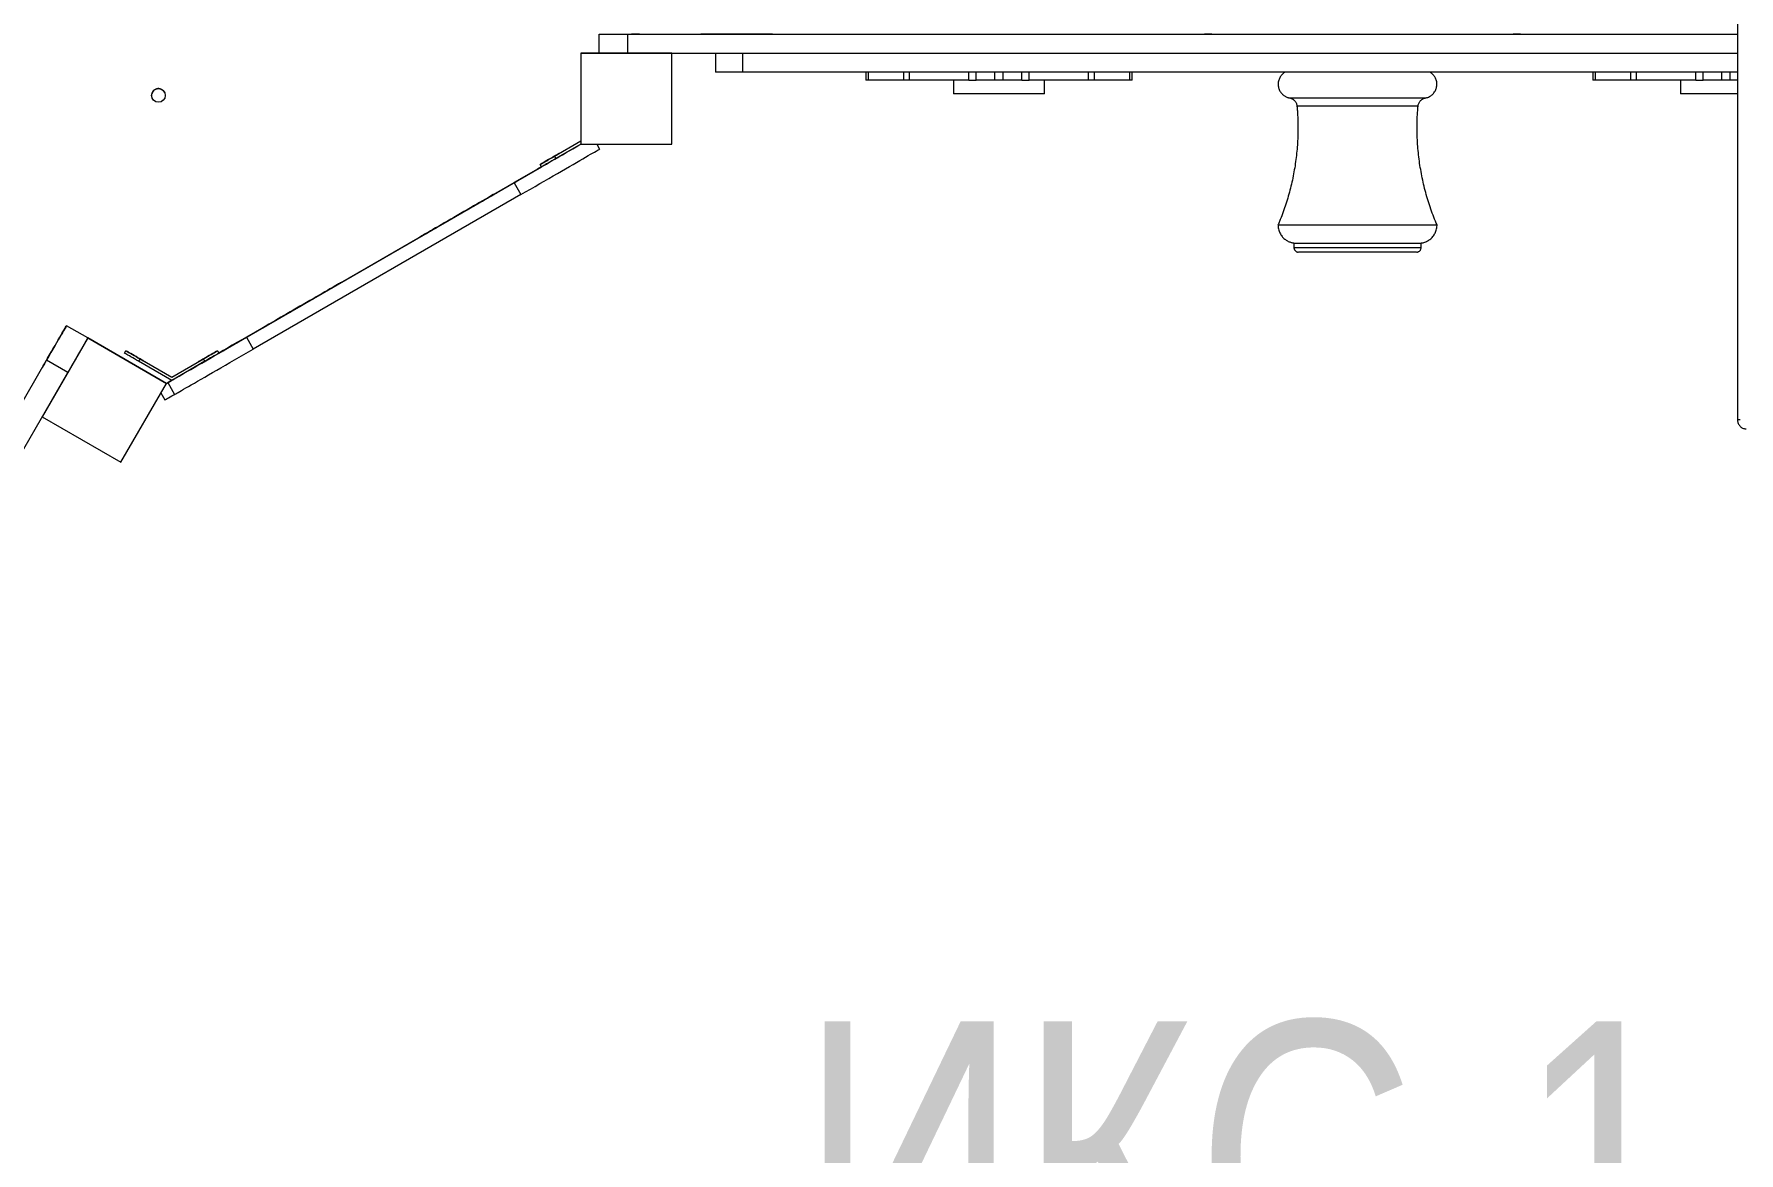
# Model space of a CAD drawing. Header units: millimetres. Extents: x 10684 to 26054, y -4768 to 6894.
# Drawn here: x 17536 to 19412, y -840 to 391 of the extents above; entities that cross this region are included whole.
import ezdxf

# ---------------------------------------------------------------- set-up
doc = ezdxf.new("R2010")
doc.units = ezdxf.units.MM
for name, color, linetype in [('DIKOM_АРТИКУЛ', 7, 'Continuous'), ('DIKOM_ОБЪЕКТ', 7, 'Continuous'), ('DIKOM_РАЗМЕР_ЗОНА', 7, 'Continuous'), ('DIKOM_РАЗМЕР_ОБЪЕКТА', 7, 'Continuous')]:
    doc.layers.add(name, color=color, linetype=linetype)
doc.styles.add('style1', font='arial.ttf', dxfattribs={"width": 0.8})
doc.dimstyles.new('1-50', dxfattribs={"dimtxt": 300, "dimasz": 200, "dimexe": 100, "dimexo": 0, "dimgap": 100, "dimtad": 1, "dimtxsty": 'style1', "dimcen": 200, "dimclrd": 7, "dimclre": 7, "dimclrt": 7, "dimadec": 1, "dimazin": 2, "dimtfac": 1, "dimtmove": 0, "dimatfit": 2, "dimfxl": 0, "dimlwd": 25, "dimlwe": 18, "dimarcsym": 0})

# ---------------------------------------------------------------- blocks, each defined once
blk = doc.blocks.new('*D10')
at = {"layer": 'Defpoints', "color": 0, "transparency": 16777216}
for p in [(23703.9, 6443.4), (23703.9, 1519.9), (10683.6, -343.4)]:
    blk.add_point(p, dxfattribs=at)
at = {"layer": 'DIKOM_РАЗМЕР_ЗОНА', "color": 7, "lineweight": 18, "transparency": 16777216}
for p, q in [((10683.6, -343.4), (10683.6, 6543.4)), ((23703.9, 1519.9), (23703.9, 6543.4))]:
    blk.add_line(p, q, dxfattribs=at)
at = {"layer": 'DIKOM_РАЗМЕР_ЗОНА', "color": 7, "lineweight": 25, "transparency": 16777216}
blk.add_line((10883.6, 6443.4), (23503.9, 6443.4), dxfattribs=at)
at = {"layer": 'DIKOM_РАЗМЕР_ЗОНА', "color": 7, "transparency": 16777216}
for points in [[(10883.6, 6476.7), (10883.6, 6410.1), (10683.6, 6443.4)], [(23503.9, 6476.7), (23503.9, 6410.1), (23703.9, 6443.4)]]:
    blk.add_solid(points, dxfattribs=at)
at = {"layer": 'DIKOM_РАЗМЕР_ЗОНА', "color": 7, "transparency": 16777216, "insert": (17260.4, 6696.7), "char_height": 300, "attachment_point": 5, "style": 'style1'}
blk.add_mtext('13000', dxfattribs=at)
blk = doc.blocks.new('*D11')
at = {"layer": 'Defpoints', "color": 0, "transparency": 16777216}
for p in [(22204.3, 5604.8), (22204.3, 1517.6), (12683.6, -576.7)]:
    blk.add_point(p, dxfattribs=at)
at = {"layer": 'DIKOM_РАЗМЕР_ОБЪЕКТА', "color": 7, "lineweight": 18, "transparency": 16777216}
for p, q in [((12683.6, -576.7), (12683.6, 5704.8)), ((22204.3, 1517.6), (22204.3, 5704.8))]:
    blk.add_line(p, q, dxfattribs=at)
at = {"layer": 'DIKOM_РАЗМЕР_ОБЪЕКТА', "color": 7, "lineweight": 25, "transparency": 16777216}
blk.add_line((12883.6, 5604.8), (22004.3, 5604.8), dxfattribs=at)
at = {"layer": 'DIKOM_РАЗМЕР_ОБЪЕКТА', "color": 7, "transparency": 16777216}
for points in [[(12883.6, 5638.1), (12883.6, 5571.5), (12683.6, 5604.8)], [(22004.3, 5638.1), (22004.3, 5571.5), (22204.3, 5604.8)]]:
    blk.add_solid(points, dxfattribs=at)
at = {"layer": 'DIKOM_РАЗМЕР_ОБЪЕКТА', "color": 7, "transparency": 16777216, "insert": (17246, 5858), "char_height": 300, "attachment_point": 5, "style": 'style1'}
blk.add_mtext('9500', dxfattribs=at)
blk = doc.blocks.new('*D12')
at = {"layer": 'Defpoints', "color": 0, "transparency": 16777216}
for p in [(20201, 3555.9), (18130.6, -3300.3), (24750.1, -3300.3)]:
    blk.add_point(p, dxfattribs=at)
at = {"layer": 'DIKOM_РАЗМЕР_ОБЪЕКТА', "color": 7, "lineweight": 18, "transparency": 16777216}
for p, q in [((20201, 3555.9), (24850.1, 3555.9)), ((18130.6, -3300.3), (24850.1, -3300.3))]:
    blk.add_line(p, q, dxfattribs=at)
at = {"layer": 'DIKOM_РАЗМЕР_ОБЪЕКТА', "color": 7, "lineweight": 25, "transparency": 16777216}
blk.add_line((24750.1, 3355.9), (24750.1, -3100.3), dxfattribs=at)
at = {"layer": 'DIKOM_РАЗМЕР_ОБЪЕКТА', "color": 7, "transparency": 16777216}
for points in [[(24716.8, 3355.9), (24783.5, 3355.9), (24750.1, 3555.9)], [(24716.8, -3100.3), (24783.5, -3100.3), (24750.1, -3300.3)]]:
    blk.add_solid(points, dxfattribs=at)
at = {"layer": 'DIKOM_РАЗМЕР_ОБЪЕКТА', "color": 7, "transparency": 16777216, "insert": (24496.9, 958.9), "char_height": 300, "attachment_point": 5, "rotation": 90, "style": 'style1'}
blk.add_mtext('6850', dxfattribs=at)

msp = doc.modelspace()

# ---------------------------------------------------------------- linework, layer by layer
at = {"layer": 'DIKOM_ОБЪЕКТ', "color": 7, "linetype": 'Continuous', "lineweight": 15}
for p, q in [((19410.192, 2273.198), (19410.192, -33.118)), ((18157.548, 391.285), (18157.55, 391.369)), ((18157.548, 370.285), (18157.548, 391.285)), ((18189, 370.279), (18189, 391.279)), ((18348.255, 391.286), (18348.255, 391.305)), ((18137.548, 370.27), (18137.55, 370.386)), ((18237.548, 370.27), (18137.548, 370.27)), ((18137.548, 370.27), (18137.548, 270.27)), ((18137.556, 370.389), (18157.548, 370.389)), ((18137.556, 370.386), (18137.556, 370.389)), ((18237.548, 370.27), (18237.548, 370.276)), ((18237.548, 270.27), (18237.548, 370.27)), ((18237.555, 270.601), (18237.555, 370.276)), ((18285.393, 370.273), (18285.393, 349.279)), ((18315.562, 349.273), (18315.562, 370.272)), ((18450.923, 349.268), (18450.923, 340.54)), ((18453.769, 340.539), (18453.769, 349.268)), ((18492.405, 349.266), (18492.405, 340.525)), ((18499.073, 340.525), (18499.073, 349.266)), ((18547.553, 340.528), (18547.553, 325.54)), ((18564.339, 340.53), (18564.339, 349.264)), ((18572.412, 340.529), (18572.412, 349.264)), ((18593.041, 340.519), (18593.041, 349.263)), ((18602.066, 340.519), (18602.066, 349.263)), ((18622.695, 340.529), (18622.695, 349.262)), ((18630.767, 340.53), (18630.767, 349.262)), ((18647.554, 325.54), (18647.554, 340.528)), ((18696.033, 340.525), (18696.033, 349.261)), ((18702.701, 340.525), (18702.701, 349.26)), ((18741.338, 340.539), (18741.338, 349.26)), ((18744.184, 340.54), (18744.184, 349.26)), ((19250.923, 349.26), (19250.923, 340.54)), ((19253.769, 340.539), (19253.769, 349.26)), ((19292.405, 349.26), (19292.405, 340.525)), ((19299.073, 340.525), (19299.073, 349.261)), ((19347.554, 340.528), (19347.554, 325.54)), ((19364.339, 340.53), (19364.339, 349.262)), ((19372.412, 340.529), (19372.412, 349.262)), ((19393.041, 340.519), (19393.041, 349.263)), ((19402.066, 340.519), (19402.066, 349.263)), ((18108.302, 256.887), (18137.548, 273.773)), ((18108.302, 256.882), (18137.548, 273.767)), ((18108.303, 256.945), (18137.548, 273.83)), ((18108.303, 256.94), (18137.548, 273.824)), ((18137.548, 270.303), (18109.801, 254.284)), ((18137.548, 270.27), (18237.548, 270.27)), ((18154.84, 270.27), (18158.004, 264.789)), ((18154.883, 270.27), (18158.006, 264.861)), ((18158.006, 264.861), (18158.004, 264.789)), ((18237.548, 270.27), (18237.555, 270.601)), ((17739.134, 40.36), (18094.179, 245.345)), ((18094.213, 245.286), (18092.713, 247.884)), ((18108.302, 256.882), (18109.801, 254.284)), ((18108.303, 256.94), (18108.325, 256.901)), ((18063.902, 227.765), (17769.453, 57.765)), ((17769.455, 57.866), (18063.904, 227.866)), ((18063.902, 227.765), (18071.402, 214.774)), ((18071.402, 214.774), (17776.953, 44.774)), ((18046.582, 217.79), (18046.583, 217.84)), ((17959.979, 167.79), (17959.98, 167.84)), ((17959.98, 167.84), (17960.002, 167.803)), ((18922.03, 161.434), (18922.03, 156.434)), ((19062.03, 156.434), (19062.03, 161.434)), ((17873.377, 117.79), (17873.378, 117.84)), ((17594.729, 56.926), (17544.729, -29.676)), ((17571.347, 70.437), (17571.348, 70.481)), ((17594.729, 56.937), (17571.347, 70.437)), ((17594.73, 56.981), (17571.348, 70.481)), ((17594.727, 56.982), (17594.731, 56.989)), ((17594.729, 56.926), (17594.73, 56.988)), ((17594.729, 56.937), (17594.73, 56.981)), ((17681.332, 6.926), (17594.729, 56.926)), ((17594.731, 56.989), (17681.333, 6.989)), ((17769.453, 57.765), (17776.953, 44.774)), ((17786.774, 67.79), (17786.775, 67.84)), ((17786.775, 67.84), (17786.797, 67.803)), ((17635.219, 40.286), (17636.72, 42.884)), ((17635.221, 40.344), (17636.721, 42.942)), ((17635.245, 40.33), (17635.221, 40.344)), ((17737.643, 42.884), (17739.143, 40.286)), ((17737.644, 42.942), (17739.144, 40.344)), ((17739.144, 40.344), (17739.118, 40.329)), ((17758.876, 51.758), (17758.876, 51.758)), ((17343.901, -323.536), (17549.462, 32.526)), ((17366.594, -338.23), (17572.845, 19.026)), ((17572.845, 19.026), (17549.462, 32.526)), ((17652.308, 33.882), (17650.808, 31.284)), ((17687.181, 10.284), (17650.808, 31.284)), ((17652.309, 33.94), (17652.286, 33.9)), ((17652.308, 33.887), (17687.181, 13.753)), ((17652.308, 33.882), (17687.181, 13.748)), ((17652.309, 33.945), (17687.182, 13.811)), ((17652.309, 33.94), (17687.182, 13.806)), ((17687.181, 13.753), (17722.054, 33.887)), ((17687.181, 13.748), (17722.054, 33.882)), ((17723.554, 31.284), (17687.181, 10.284)), ((17687.182, 13.811), (17722.055, 33.945)), ((17687.182, 13.806), (17722.055, 33.94)), ((17723.554, 31.284), (17722.054, 33.882)), ((17722.078, 33.901), (17722.055, 33.94)), ((17631.332, -79.676), (17681.332, 6.926)), ((17681.332, 6.926), (17681.333, 6.989)), ((17681.333, 6.989), (17687.111, 10.324)), ((17682.851, 7.779), (17682.852, 7.851)), ((17682.851, 7.779), (17690.351, -5.211)), ((17687.181, 13.748), (17687.181, 13.753)), ((17687.182, 13.806), (17687.182, 13.811)), ((17675.315, -3.495), (17679.773, -11.216)), ((17544.729, -29.676), (17544.729, -29.674)), ((17544.729, -29.676), (17631.332, -79.676))]:
    msp.add_line(p, q, dxfattribs=at)
at = {"layer": 'DIKOM_ОБЪЕКТ', "color": 7, "linetype": 'Continuous', "lineweight": 15, "flags": 128}
for points in [[(18157.548, 391.285), (18157.729, 391.285), (18158.27, 391.284), (18159.167, 391.283), (18160.414, 391.283), (18162.002, 391.282), (18163.919, 391.282), (18166.151, 391.281), (18168.683, 391.281), (18171.496, 391.28), (18174.569, 391.28), (18177.881, 391.279), (18181.407, 391.279), (18185.122, 391.279), (18189, 391.279)], [(18189, 391.279), (18215.142, 391.277), (18241.414, 391.276), (18267.811, 391.274), (18294.33, 391.273), (18320.965, 391.272), (18347.713, 391.27), (18374.569, 391.269), (18401.528, 391.268), (18428.586, 391.267), (18455.738, 391.266), (18482.98, 391.265), (18510.308, 391.264), (18537.717, 391.263), (18565.202, 391.262), (18592.758, 391.262), (18620.382, 391.261), (18648.069, 391.26), (18675.813, 391.26), (18703.611, 391.259), (18731.457, 391.259), (18759.348, 391.258), (18787.279, 391.258), (18815.244, 391.257), (18843.239, 391.257), (18871.261, 391.257), (18899.303, 391.256), (18927.361, 391.256), (18955.431, 391.256), (18983.508, 391.256), (19011.587, 391.256), (19039.664, 391.256), (19067.734, 391.256), (19095.793, 391.256), (19123.835, 391.257), (19151.856, 391.257), (19179.851, 391.257), (19207.817, 391.258), (19235.747, 391.258), (19263.638, 391.259), (19291.485, 391.259), (19319.282, 391.26), (19347.027, 391.26), (19374.713, 391.261), (19402.337, 391.262), (19410.192, 391.262)], [(18193.148, 391.287), (18193.327, 391.286), (18193.847, 391.286), (18194.667, 391.286), (18195.721, 391.286), (18196.922, 391.286), (18198.174, 391.286), (18199.376, 391.286), (18200.43, 391.286), (18201.25, 391.286), (18201.77, 391.286), (18201.948, 391.287), (18201.77, 391.287), (18201.25, 391.287), (18200.43, 391.287), (18199.376, 391.287), (18198.175, 391.287), (18196.922, 391.287), (18195.721, 391.287), (18194.667, 391.287), (18193.847, 391.287), (18193.327, 391.287), (18193.148, 391.287)], [(18348.255, 391.305), (18343.839, 391.305), (18339.339, 391.305), (18334.78, 391.305), (18330.19, 391.305), (18325.595, 391.305), (18321.023, 391.305), (18316.499, 391.305), (18312.051, 391.305), (18307.705, 391.304), (18303.487, 391.304), (18299.42, 391.304), (18295.529, 391.303), (18291.837, 391.303), (18288.365, 391.303), (18285.134, 391.302), (18282.163, 391.302), (18279.469, 391.301), (18277.068, 391.3), (18274.974, 391.3), (18273.199, 391.299), (18271.754, 391.299), (18270.648, 391.298), (18269.886, 391.297), (18269.473, 391.297), (18269.412, 391.296), (18269.703, 391.295), (18270.345, 391.295), (18271.332, 391.294), (18272.661, 391.293), (18274.322, 391.293), (18276.307, 391.292), (18278.603, 391.292), (18281.197, 391.291), (18284.074, 391.291), (18287.217, 391.29), (18290.608, 391.29), (18294.226, 391.289), (18298.051, 391.289), (18302.059, 391.289), (18306.228, 391.288), (18310.532, 391.288)], [(18310.532, 391.288), (18337.125, 391.287), (18363.827, 391.286), (18390.631, 391.285), (18417.535, 391.283), (18444.534, 391.282), (18471.624, 391.281), (18498.799, 391.28), (18526.056, 391.279), (18553.39, 391.279), (18580.797, 391.278), (18608.272, 391.277), (18635.811, 391.277), (18663.408, 391.276), (18691.061, 391.275), (18718.764, 391.275), (18746.512, 391.274), (18774.301, 391.274), (18802.127, 391.273), (18829.985, 391.273), (18857.87, 391.273), (18885.778, 391.273), (18913.705, 391.272), (18941.645, 391.272), (18969.594, 391.272), (18997.548, 391.272), (19025.502, 391.272), (19053.451, 391.272), (19081.391, 391.272), (19109.318, 391.273), (19137.226, 391.273), (19165.111, 391.273), (19192.969, 391.273), (19220.795, 391.274), (19248.584, 391.274), (19276.332, 391.275), (19304.035, 391.275), (19331.688, 391.276), (19359.286, 391.277), (19386.825, 391.277), (19410.192, 391.278)], [(18325.393, 391.279), (18325.571, 391.279), (18326.088, 391.279), (18326.899, 391.279), (18327.932, 391.279), (18329.094, 391.279), (18330.283, 391.279), (18331.393, 391.279), (18332.325, 391.279), (18332.997, 391.279), (18333.348, 391.279), (18333.349, 391.28), (18332.997, 391.28), (18332.325, 391.28), (18331.393, 391.28), (18330.283, 391.28), (18329.094, 391.28), (18327.932, 391.28), (18326.899, 391.28), (18326.088, 391.28), (18325.571, 391.28), (18325.393, 391.279)], [(18348.255, 391.305), (18373.902, 391.303), (18399.655, 391.302), (18425.509, 391.301), (18451.462, 391.3), (18477.507, 391.299), (18503.641, 391.298), (18529.859, 391.297), (18556.157, 391.296), (18582.53, 391.295), (18608.974, 391.295), (18635.484, 391.294), (18662.055, 391.293), (18688.684, 391.293), (18715.365, 391.292), (18742.095, 391.292), (18768.868, 391.291), (18795.679, 391.291), (18822.526, 391.29), (18849.402, 391.29), (18876.303, 391.29), (18903.225, 391.29), (18930.163, 391.29), (18957.113, 391.29), (18984.069, 391.289), (19011.028, 391.289), (19037.984, 391.29), (19064.934, 391.29), (19091.872, 391.29), (19118.794, 391.29), (19145.695, 391.29), (19172.571, 391.29), (19199.417, 391.291), (19226.229, 391.291), (19253.002, 391.292), (19279.732, 391.292), (19306.413, 391.293), (19333.042, 391.293), (19359.613, 391.294), (19386.123, 391.295), (19410.192, 391.295)], [(18823.646, 391.303), (18823.824, 391.303), (18824.341, 391.303), (18825.152, 391.303), (18826.184, 391.303), (18827.347, 391.303), (18828.536, 391.303), (18829.646, 391.303), (18830.578, 391.303), (18831.25, 391.303), (18831.601, 391.303), (18831.601, 391.303), (18831.25, 391.304), (18830.578, 391.304), (18829.646, 391.304), (18828.536, 391.304), (18827.347, 391.304), (18826.184, 391.304), (18825.152, 391.304), (18824.341, 391.304), (18823.824, 391.303), (18823.646, 391.303)], [(19163.452, 391.303), (19163.629, 391.303), (19164.147, 391.303), (19164.957, 391.303), (19165.99, 391.303), (19167.153, 391.303), (19168.342, 391.303), (19169.451, 391.303), (19170.384, 391.303), (19171.055, 391.303), (19171.407, 391.303), (19171.407, 391.303), (19171.055, 391.304), (19170.384, 391.304), (19169.451, 391.304), (19168.342, 391.304), (19167.153, 391.304), (19165.99, 391.304), (19164.957, 391.304), (19164.147, 391.304), (19163.629, 391.303), (19163.452, 391.303)], [(18157.548, 370.285), (18157.729, 370.285), (18158.27, 370.284), (18159.167, 370.283), (18160.414, 370.283), (18162.002, 370.282), (18163.919, 370.282), (18166.151, 370.281), (18168.683, 370.281), (18171.496, 370.28), (18174.569, 370.28), (18177.881, 370.279), (18181.407, 370.279), (18185.122, 370.279), (18189, 370.279)], [(18189, 370.279), (18215.142, 370.277), (18241.414, 370.276), (18267.811, 370.274), (18294.33, 370.273), (18320.965, 370.272), (18347.713, 370.27), (18374.569, 370.269), (18401.528, 370.268), (18428.586, 370.267), (18455.738, 370.266), (18482.98, 370.265), (18510.308, 370.264), (18537.717, 370.263), (18565.202, 370.262), (18592.758, 370.262), (18620.382, 370.261), (18648.069, 370.26), (18675.813, 370.26), (18703.611, 370.259), (18731.457, 370.258), (18759.348, 370.258), (18787.279, 370.258), (18815.244, 370.257), (18843.239, 370.257), (18871.261, 370.257), (18899.303, 370.256), (18927.361, 370.256), (18955.431, 370.256), (18983.508, 370.256), (19011.587, 370.256), (19039.664, 370.256), (19067.734, 370.256), (19095.793, 370.256), (19123.835, 370.257), (19151.856, 370.257), (19179.851, 370.257), (19207.817, 370.258), (19235.747, 370.258), (19263.638, 370.258), (19291.485, 370.259), (19319.282, 370.26), (19347.027, 370.26), (19374.713, 370.261), (19402.337, 370.262), (19410.192, 370.262)], [(18315.562, 349.273), (18311.873, 349.274), (18308.326, 349.274), (18304.948, 349.274), (18301.767, 349.275), (18298.808, 349.275), (18296.096, 349.275), (18293.652, 349.276), (18291.495, 349.276), (18289.644, 349.277), (18288.113, 349.277), (18286.914, 349.278), (18286.057, 349.278), (18285.549, 349.279), (18285.393, 349.279)], [(19410.192, 349.263), (19383.974, 349.263), (19356.637, 349.262), (19329.241, 349.261), (19301.791, 349.261), (19274.291, 349.26), (19246.746, 349.26), (19219.16, 349.259), (19191.538, 349.259), (19163.884, 349.259), (19136.203, 349.258), (19108.499, 349.258), (19080.777, 349.258), (19053.042, 349.258), (19025.297, 349.258), (18997.548, 349.258), (18969.798, 349.258), (18942.054, 349.258), (18914.318, 349.258), (18886.596, 349.258), (18858.893, 349.258), (18831.211, 349.259), (18803.558, 349.259), (18775.935, 349.259), (18748.349, 349.26), (18720.804, 349.26), (18693.304, 349.261), (18665.854, 349.261), (18638.458, 349.262), (18611.121, 349.263), (18583.848, 349.263), (18556.641, 349.264), (18529.507, 349.265), (18502.45, 349.266), (18475.474, 349.267), (18448.582, 349.268), (18421.781, 349.269), (18395.074, 349.27), (18368.466, 349.271), (18341.96, 349.272), (18315.562, 349.273)], [(18453.769, 340.539), (18452.601, 340.539), (18451.694, 340.539), (18451.119, 340.54), (18450.923, 340.54)], [(18492.405, 340.537), (18488.752, 340.537), (18479.808, 340.538), (18470.987, 340.538), (18462.302, 340.539), (18453.769, 340.539)], [(18499.073, 340.525), (18497.699, 340.525), (18496.301, 340.525), (18494.99, 340.525), (18493.869, 340.525), (18493.027, 340.525), (18492.529, 340.525), (18492.405, 340.525)], [(18564.339, 340.53), (18556.882, 340.529), (18549.197, 340.528), (18541.298, 340.528), (18533.199, 340.527), (18524.912, 340.526), (18516.452, 340.526), (18507.835, 340.525), (18499.073, 340.525)], [(18564.339, 340.53), (18565.477, 340.53), (18566.753, 340.53), (18568.078, 340.53), (18569.358, 340.53), (18570.504, 340.53), (18571.435, 340.53), (18572.086, 340.53), (18572.412, 340.529)], [(18593.041, 340.519), (18589.183, 340.52), (18585.68, 340.522), (18582.538, 340.523), (18579.763, 340.524), (18577.359, 340.525), (18575.33, 340.527), (18573.68, 340.528), (18572.412, 340.529)], [(18602.066, 340.519), (18601.29, 340.519), (18600.221, 340.519), (18598.941, 340.519), (18597.553, 340.519), (18596.165, 340.519), (18594.886, 340.519), (18593.816, 340.519), (18593.041, 340.519)], [(18622.695, 340.529), (18621.426, 340.528), (18619.776, 340.527), (18617.748, 340.525), (18615.343, 340.524), (18612.568, 340.523), (18609.426, 340.522), (18605.924, 340.52), (18602.066, 340.519)], [(18622.695, 340.529), (18623.02, 340.53), (18623.671, 340.53), (18624.602, 340.53), (18625.749, 340.53), (18627.029, 340.53), (18628.353, 340.53), (18629.629, 340.53), (18630.767, 340.53)], [(18696.033, 340.525), (18687.272, 340.525), (18678.654, 340.526), (18670.195, 340.526), (18661.908, 340.527), (18653.809, 340.528), (18645.91, 340.528), (18638.225, 340.529), (18630.767, 340.53)], [(18702.701, 340.525), (18702.578, 340.525), (18702.08, 340.525), (18701.237, 340.525), (18700.116, 340.525), (18698.805, 340.525), (18697.408, 340.525), (18696.033, 340.525)], [(18741.338, 340.539), (18732.805, 340.539), (18724.121, 340.538), (18715.299, 340.538), (18706.355, 340.537), (18702.701, 340.537)], [(18744.184, 340.54), (18744.184, 340.54), (18743.988, 340.54), (18743.413, 340.539), (18742.506, 340.539), (18741.338, 340.539)], [(19253.769, 340.539), (19252.601, 340.539), (19251.694, 340.539), (19251.12, 340.54), (19250.923, 340.54)], [(19292.405, 340.537), (19288.752, 340.537), (19279.808, 340.538), (19270.986, 340.538), (19262.302, 340.539), (19253.769, 340.539)], [(19299.073, 340.525), (19297.699, 340.525), (19296.301, 340.525), (19294.99, 340.525), (19293.869, 340.525), (19293.027, 340.525), (19292.529, 340.525), (19292.405, 340.525)], [(19364.339, 340.53), (19356.882, 340.529), (19349.197, 340.528), (19341.298, 340.528), (19333.198, 340.527), (19324.912, 340.526), (19316.452, 340.526), (19307.835, 340.525), (19299.073, 340.525)], [(19364.339, 340.53), (19365.477, 340.53), (19366.753, 340.53), (19368.078, 340.53), (19369.358, 340.53), (19370.504, 340.53), (19371.435, 340.53), (19372.086, 340.53), (19372.412, 340.529)], [(19393.041, 340.519), (19389.182, 340.52), (19385.68, 340.522), (19382.538, 340.523), (19379.763, 340.524), (19377.359, 340.525), (19375.33, 340.527), (19373.68, 340.528), (19372.412, 340.529)], [(19402.066, 340.519), (19401.29, 340.519), (19400.221, 340.519), (19398.941, 340.519), (19397.553, 340.519), (19396.165, 340.519), (19394.885, 340.519), (19393.816, 340.519), (19393.041, 340.519)], [(19410.192, 340.522), (19409.427, 340.522), (19405.924, 340.52), (19402.066, 340.519)], [(18647.554, 325.54), (18647.378, 325.539), (18646.853, 325.539), (18645.983, 325.538), (18644.772, 325.537), (18643.231, 325.537), (18641.369, 325.536), (18639.199, 325.536), (18636.738, 325.535), (18634.002, 325.535), (18631.01, 325.535), (18627.783, 325.534), (18624.345, 325.534), (18620.718, 325.533), (18616.929, 325.533), (18613.004, 325.533), (18608.971, 325.533), (18604.858, 325.533), (18600.693, 325.533), (18596.506, 325.533), (18592.327, 325.533), (18588.184, 325.533), (18584.107, 325.533), (18580.125, 325.533), (18576.265, 325.533), (18572.553, 325.534), (18569.018, 325.534), (18565.682, 325.534), (18562.57, 325.535), (18559.704, 325.535), (18557.103, 325.536), (18554.785, 325.536), (18552.768, 325.537), (18551.065, 325.537), (18549.688, 325.538), (18548.646, 325.538), (18547.948, 325.539), (18547.597, 325.54), (18547.553, 325.54)], [(18917.287, 321.041), (18917.465, 321.04), (18917.998, 321.039), (18918.884, 321.038), (18920.119, 321.038), (18921.697, 321.037), (18923.609, 321.036), (18925.848, 321.036), (18928.402, 321.035), (18931.259, 321.034), (18934.406, 321.034), (18937.828, 321.033), (18941.507, 321.033), (18945.428, 321.032), (18949.571, 321.032), (18953.916, 321.031), (18958.442, 321.031), (18963.129, 321.031), (18967.953, 321.03), (18972.892, 321.03), (18977.923, 321.03), (18983.02, 321.03), (18988.161, 321.03), (18993.32, 321.03), (18998.473, 321.03), (19003.595, 321.03), (19008.662, 321.03), (19013.649, 321.03), (19018.534, 321.03), (19023.292, 321.031), (19027.902, 321.031), (19032.34, 321.031), (19036.587, 321.032), (19040.621, 321.032), (19044.423, 321.033), (19047.976, 321.033), (19051.262, 321.034), (19054.266, 321.035), (19056.973, 321.035), (19059.371, 321.036), (19061.448, 321.036), (19063.194, 321.037), (19064.601, 321.038), (19065.662, 321.039), (19066.373, 321.039), (19066.729, 321.04), (19066.773, 321.041)], [(19410.192, 325.533), (19408.971, 325.533), (19404.858, 325.533), (19400.693, 325.533), (19396.506, 325.533), (19392.327, 325.533), (19388.184, 325.533), (19384.108, 325.533), (19380.125, 325.533), (19376.264, 325.533), (19372.553, 325.534), (19369.018, 325.534), (19365.682, 325.534), (19362.57, 325.535), (19359.703, 325.535), (19357.103, 325.536), (19354.785, 325.536), (19352.768, 325.537), (19351.065, 325.537), (19349.687, 325.538), (19348.646, 325.538), (19347.948, 325.539), (19347.598, 325.54), (19347.554, 325.54)], [(19058.615, 312.076), (19058.438, 312.075), (19057.906, 312.074), (19057.022, 312.074), (19055.792, 312.073), (19054.222, 312.072), (19052.319, 312.072), (19050.095, 312.071), (19047.562, 312.071), (19044.732, 312.07), (19041.621, 312.069), (19038.245, 312.069), (19034.623, 312.069), (19030.773, 312.068), (19026.717, 312.068), (19022.475, 312.067), (19018.072, 312.067), (19013.529, 312.067), (19008.871, 312.067), (19004.124, 312.066), (18999.312, 312.066), (18994.461, 312.066), (18989.598, 312.066), (18984.747, 312.066), (18979.935, 312.066), (18975.188, 312.067), (18970.531, 312.067), (18965.988, 312.067), (18961.584, 312.067), (18957.343, 312.068), (18953.286, 312.068), (18949.437, 312.069), (18945.815, 312.069), (18942.439, 312.069), (18939.328, 312.07), (18936.498, 312.071), (18933.964, 312.071), (18931.74, 312.072), (18929.838, 312.072), (18928.268, 312.073), (18927.037, 312.074), (18926.154, 312.074), (18925.622, 312.075), (18925.445, 312.076), (18925.445, 312.076)], [(18063.902, 227.765), (18069.131, 230.784), (18074.34, 233.792), (18079.512, 236.778), (18084.627, 239.731), (18089.666, 242.641), (18094.611, 245.496), (18099.445, 248.287), (18104.148, 251.003), (18108.704, 253.634), (18113.098, 256.171), (18117.311, 258.604), (18121.33, 260.924), (18125.139, 263.124), (18128.725, 265.195), (18132.074, 267.129), (18135.174, 268.92), (18137.548, 270.291)], [(18071.402, 214.774), (18076.631, 217.793), (18081.84, 220.801), (18087.012, 223.787), (18092.127, 226.741), (18097.166, 229.65), (18102.111, 232.506), (18106.944, 235.296), (18111.648, 238.012), (18116.204, 240.643), (18120.598, 243.18), (18124.811, 245.613), (18128.83, 247.934), (18132.639, 250.134), (18136.225, 252.205), (18139.574, 254.139), (18142.674, 255.93), (18145.515, 257.57), (18148.085, 259.055), (18150.375, 260.378), (18152.377, 261.534), (18154.083, 262.521), (18155.488, 263.332), (18156.586, 263.967), (18157.373, 264.423), (18157.847, 264.697), (18158.004, 264.789)], [(18094.205, 245.359), (18089.668, 242.74), (18084.629, 239.831), (18079.514, 236.878), (18074.343, 233.892), (18069.133, 230.885), (18063.904, 227.866)], [(18108.302, 256.887), (18106.083, 255.606), (18103.91, 254.351), (18101.826, 253.148), (18099.874, 252.021), (18098.093, 250.993), (18096.521, 250.084), (18095.188, 249.315), (18094.122, 248.699), (18093.345, 248.25), (18092.872, 247.976), (18092.713, 247.884)], [(18092.713, 247.884), (18092.872, 247.976), (18093.344, 248.248), (18094.122, 248.697), (18095.188, 249.312), (18096.521, 250.081), (18098.093, 250.989), (18099.874, 252.017), (18101.826, 253.143), (18103.91, 254.346), (18106.083, 255.601), (18108.302, 256.882)], [(18108.303, 256.945), (18106.084, 255.664), (18103.911, 254.409), (18101.827, 253.206), (18099.875, 252.079), (18098.094, 251.05), (18096.522, 250.142), (18095.189, 249.372), (18094.123, 248.756), (18093.346, 248.307), (18092.873, 248.034), (18092.714, 247.942)], [(18092.714, 247.942), (18092.873, 248.033), (18093.346, 248.306), (18094.123, 248.754), (18095.189, 249.369), (18096.522, 250.139), (18098.094, 251.046), (18099.875, 252.074), (18101.827, 253.201), (18103.911, 254.404), (18106.084, 255.659), (18108.303, 256.94)], [(18109.801, 254.284), (18107.583, 253.003), (18105.41, 251.748), (18103.326, 250.545), (18101.374, 249.418), (18099.593, 248.391), (18098.02, 247.483), (18096.688, 246.714), (18095.622, 246.099), (18094.844, 245.65), (18094.372, 245.378), (18094.213, 245.286)], [(18106.136, 255.634), (18106.294, 255.725), (18106.755, 255.991), (18107.481, 256.411), (18108.415, 256.949), (18109.479, 257.564), (18110.588, 258.204), (18111.653, 258.819), (18112.586, 259.357), (18113.312, 259.777), (18113.773, 260.043), (18113.931, 260.134), (18113.773, 260.044), (18113.312, 259.778), (18112.586, 259.358), (18111.653, 258.82), (18110.588, 258.205), (18109.479, 257.565), (18108.415, 256.95), (18107.481, 256.411), (18106.755, 255.992), (18106.294, 255.726), (18106.136, 255.634)], [(18106.138, 255.692), (18106.296, 255.783), (18106.756, 256.049), (18107.483, 256.468), (18108.416, 257.007), (18109.48, 257.621), (18110.589, 258.262), (18111.654, 258.876), (18112.587, 259.415), (18113.313, 259.835), (18113.774, 260.101), (18113.932, 260.192), (18113.774, 260.101), (18113.313, 259.835), (18112.587, 259.416), (18111.654, 258.877), (18110.589, 258.263), (18109.48, 257.623), (18108.416, 257.008), (18107.483, 256.469), (18106.756, 256.05), (18106.296, 255.783), (18106.138, 255.692)], [(17959.979, 167.79), (17960.135, 167.88), (17960.602, 168.148), (17961.376, 168.595), (17962.453, 169.216), (17963.823, 170.006), (17965.478, 170.961), (17967.405, 172.073), (17969.59, 173.335), (17972.019, 174.736), (17974.672, 176.268), (17977.532, 177.918), (17980.577, 179.676), (17983.786, 181.528), (17987.135, 183.462), (17990.601, 185.463), (17994.158, 187.516), (17997.78, 189.607), (18001.443, 191.722), (18005.118, 193.844), (18008.78, 195.958), (18012.403, 198.05), (18015.96, 200.104), (18019.426, 202.105), (18022.775, 204.039), (18025.983, 205.892), (18029.029, 207.65), (18031.888, 209.302), (18034.542, 210.834), (18036.97, 212.236), (18039.156, 213.499), (18041.083, 214.612), (18042.738, 215.568), (18044.108, 216.36), (18045.185, 216.981), (18045.959, 217.429), (18046.426, 217.699), (18046.582, 217.79)], [(18046.583, 217.84), (18046.427, 217.751), (18045.96, 217.482), (18045.185, 217.036), (18044.109, 216.415), (18042.739, 215.624), (18041.084, 214.669), (18039.157, 213.557), (18036.971, 212.296), (18034.543, 210.894), (18031.89, 209.363), (18029.03, 207.712), (18025.985, 205.954), (18022.776, 204.102), (18019.427, 202.169), (18015.961, 200.168), (18012.404, 198.114), (18008.782, 196.023), (18005.119, 193.909), (18001.444, 191.787), (17997.782, 189.672), (17994.159, 187.581), (17990.602, 185.527), (17987.137, 183.526), (17983.787, 181.592), (17980.578, 179.739), (17977.533, 177.98), (17974.674, 176.329), (17972.02, 174.797), (17969.592, 173.394), (17967.406, 172.132), (17965.479, 171.019), (17963.824, 170.063), (17962.454, 169.271), (17961.378, 168.649), (17960.603, 168.201), (17960.136, 167.931), (17959.98, 167.84)], [(18904.53, 181.277), (18904.706, 181.276), (18905.234, 181.276), (18906.111, 181.275), (18907.334, 181.274), (18908.899, 181.273), (18910.798, 181.272), (18913.024, 181.272), (18915.568, 181.271), (18918.42, 181.27), (18921.569, 181.27), (18925.001, 181.269), (18928.703, 181.268), (18932.66, 181.268), (18936.856, 181.267), (18941.275, 181.267), (18945.897, 181.266), (18950.706, 181.266), (18955.681, 181.266), (18960.802, 181.265), (18966.049, 181.265), (18971.401, 181.265), (18976.835, 181.265), (18982.331, 181.265), (18987.866, 181.265), (18993.418, 181.265), (18998.964, 181.265), (19004.482, 181.265), (19009.95, 181.265), (19015.346, 181.265), (19020.648, 181.265), (19025.835, 181.266), (19030.885, 181.266), (19035.78, 181.266), (19040.498, 181.267), (19045.02, 181.267), (19049.33, 181.268), (19053.409, 181.268), (19057.24, 181.269), (19060.809, 181.269), (19064.101, 181.27), (19067.103, 181.271), (19069.803, 181.271), (19072.189, 181.272), (19074.253, 181.273), (19075.985, 181.274), (19077.38, 181.274), (19078.431, 181.275), (19079.134, 181.276), (19079.486, 181.277), (19079.53, 181.277)], [(18922.03, 161.434), (18922.208, 161.433), (18922.742, 161.433), (18923.629, 161.432), (18924.865, 161.431), (18926.443, 161.431), (18928.356, 161.43), (18930.592, 161.429), (18933.142, 161.428), (18935.992, 161.428), (18939.127, 161.427), (18942.532, 161.427), (18946.19, 161.426), (18950.08, 161.426), (18954.185, 161.426), (18958.482, 161.425), (18962.951, 161.425), (18967.567, 161.425), (18972.308, 161.424), (18977.15, 161.424), (18982.068, 161.424), (18987.036, 161.424), (18992.03, 161.424), (18997.023, 161.424), (19001.992, 161.424), (19006.909, 161.424), (19011.751, 161.424), (19016.492, 161.425), (19021.109, 161.425), (19025.577, 161.425), (19029.874, 161.426), (19033.979, 161.426), (19037.87, 161.426), (19041.527, 161.427), (19044.932, 161.427), (19048.068, 161.428), (19050.918, 161.428), (19053.467, 161.429), (19055.704, 161.43), (19057.616, 161.431), (19059.194, 161.431), (19060.43, 161.432), (19061.317, 161.433), (19061.851, 161.433), (19062.03, 161.434)], [(18922.03, 156.434), (18922.208, 156.433), (18922.742, 156.433), (18923.629, 156.432), (18924.865, 156.431), (18926.443, 156.431), (18928.356, 156.43), (18930.592, 156.429), (18933.142, 156.428), (18935.992, 156.428), (18939.127, 156.427), (18942.532, 156.427), (18946.19, 156.426), (18950.08, 156.426), (18954.185, 156.426), (18958.482, 156.425), (18962.951, 156.425), (18967.567, 156.425), (18972.308, 156.424), (18977.15, 156.424), (18982.068, 156.424), (18987.036, 156.424), (18992.03, 156.424), (18997.023, 156.424), (19001.992, 156.424), (19006.909, 156.424), (19011.751, 156.424), (19016.492, 156.425), (19021.109, 156.425), (19025.577, 156.425), (19029.874, 156.426), (19033.979, 156.426), (19037.87, 156.426), (19041.527, 156.427), (19044.932, 156.427), (19048.068, 156.428), (19050.918, 156.428), (19053.467, 156.429), (19055.704, 156.43), (19057.616, 156.431), (19059.194, 156.431), (19060.43, 156.432), (19061.317, 156.433), (19061.851, 156.433), (19062.03, 156.434), (19062.03, 156.434)], [(19057.029, 151.434), (19056.986, 151.434), (19056.631, 151.433), (19055.923, 151.432), (19054.866, 151.432), (19053.467, 151.431), (19051.732, 151.43), (19049.67, 151.43), (19047.294, 151.429), (19044.616, 151.429), (19041.651, 151.428), (19038.414, 151.427), (19034.925, 151.427), (19031.201, 151.426), (19027.263, 151.426), (19023.133, 151.426), (19018.833, 151.426), (19014.386, 151.425), (19009.818, 151.425), (19005.152, 151.425), (19000.415, 151.425), (18995.631, 151.425), (18990.828, 151.425), (18986.032, 151.425), (18981.269, 151.425), (18976.564, 151.425), (18971.944, 151.425), (18967.433, 151.425), (18963.057, 151.426), (18958.839, 151.426), (18954.802, 151.426), (18950.968, 151.427), (18947.359, 151.427), (18943.994, 151.428), (18940.891, 151.428), (18938.068, 151.429), (18935.539, 151.429), (18933.319, 151.43), (18931.419, 151.431), (18929.85, 151.431), (18928.621, 151.432), (18927.739, 151.433), (18927.207, 151.433), (18927.03, 151.434)], [(17786.774, 67.79), (17786.93, 67.879), (17787.397, 68.148), (17788.171, 68.595), (17789.247, 69.216), (17790.618, 70.006), (17792.273, 70.961), (17794.2, 72.073), (17796.385, 73.335), (17798.814, 74.736), (17801.467, 76.268), (17804.327, 77.918), (17807.372, 79.676), (17810.581, 81.528), (17813.93, 83.462), (17817.396, 85.463), (17820.953, 87.516), (17824.575, 89.607), (17828.237, 91.722), (17831.913, 93.844), (17835.575, 95.958), (17839.198, 98.05), (17842.755, 100.104), (17846.22, 102.105), (17849.57, 104.039), (17852.778, 105.892), (17855.824, 107.65), (17858.683, 109.301), (17861.337, 110.834), (17863.765, 112.236), (17865.951, 113.499), (17867.878, 114.612), (17869.533, 115.568), (17870.903, 116.36), (17871.979, 116.981), (17872.754, 117.429), (17873.221, 117.699), (17873.377, 117.79)], [(17873.378, 117.84), (17873.222, 117.751), (17872.755, 117.482), (17871.981, 117.036), (17870.904, 116.415), (17869.534, 115.624), (17867.879, 114.669), (17865.952, 113.557), (17863.766, 112.296), (17861.338, 110.894), (17858.685, 109.363), (17855.825, 107.712), (17852.78, 105.954), (17849.571, 104.102), (17846.222, 102.169), (17842.756, 100.168), (17839.199, 98.114), (17835.577, 96.023), (17831.914, 93.909), (17828.239, 91.787), (17824.577, 89.672), (17820.954, 87.58), (17817.397, 85.527), (17813.931, 83.526), (17810.582, 81.592), (17807.373, 79.739), (17804.328, 77.98), (17801.469, 76.329), (17798.815, 74.797), (17796.387, 73.394), (17794.201, 72.132), (17792.274, 71.019), (17790.619, 70.063), (17789.249, 69.271), (17788.172, 68.649), (17787.398, 68.201), (17786.931, 67.931), (17786.775, 67.84)], [(17546.348, 27.183), (17548.526, 30.957), (17550.689, 34.702), (17552.818, 38.39), (17554.898, 41.993), (17556.913, 45.483), (17558.848, 48.833), (17560.687, 52.019), (17562.417, 55.016), (17564.025, 57.801), (17565.499, 60.352), (17566.826, 62.652), (17567.998, 64.681), (17569.005, 66.425), (17569.84, 67.87), (17570.496, 69.006), (17570.968, 69.823), (17571.253, 70.316), (17571.348, 70.481)], [(17571.347, 70.437), (17571.254, 70.276), (17570.977, 69.795), (17570.516, 68.996), (17569.873, 67.882), (17569.05, 66.457), (17568.051, 64.726), (17566.879, 62.695), (17565.538, 60.373), (17564.034, 57.767), (17562.371, 54.887), (17560.557, 51.745), (17558.598, 48.351), (17556.501, 44.718), (17554.274, 40.86), (17551.924, 36.791), (17549.462, 32.526)], [(17594.729, 56.937), (17594.637, 56.776), (17594.36, 56.295), (17593.898, 55.496), (17593.255, 54.382), (17592.433, 52.957), (17591.433, 51.226), (17590.261, 49.195), (17588.921, 46.873), (17587.417, 44.267), (17585.754, 41.387), (17583.94, 38.245), (17581.981, 34.851), (17579.883, 31.218), (17577.656, 27.36), (17575.307, 23.291), (17572.845, 19.026)], [(17682.851, 7.779), (17683.009, 7.87), (17683.482, 8.142), (17684.269, 8.596), (17685.367, 9.229), (17686.772, 10.039), (17688.478, 11.023), (17690.48, 12.178), (17692.77, 13.5), (17695.34, 14.983), (17698.181, 16.622), (17701.281, 18.411), (17704.63, 20.344), (17708.216, 22.414), (17712.025, 24.612), (17716.044, 26.932), (17720.257, 29.364), (17724.65, 31.9), (17729.207, 34.53), (17733.91, 37.245), (17738.743, 40.035), (17743.688, 42.89), (17748.728, 45.799), (17753.843, 48.752), (17759.014, 51.738), (17764.224, 54.746), (17769.453, 57.765)], [(17769.455, 57.866), (17764.226, 54.847), (17759.016, 51.839), (17753.845, 48.853), (17748.73, 45.899), (17743.691, 42.99), (17739.135, 40.359)], [(17650.808, 31.284), (17648.59, 32.565), (17646.416, 33.819), (17644.332, 35.023), (17642.38, 36.15), (17640.6, 37.178), (17639.027, 38.086), (17637.694, 38.856), (17636.628, 39.472), (17635.851, 39.921), (17635.378, 40.194), (17635.219, 40.286)], [(17636.72, 42.884), (17636.878, 42.792), (17637.351, 42.519), (17638.128, 42.07), (17639.194, 41.454), (17640.527, 40.685), (17642.1, 39.776), (17643.88, 38.748), (17645.832, 37.621), (17647.916, 36.418), (17650.089, 35.163), (17652.308, 33.882)], [(17652.308, 33.887), (17650.09, 35.168), (17647.916, 36.423), (17645.832, 37.626), (17643.88, 38.752), (17642.1, 39.78), (17640.527, 40.688), (17639.194, 41.457), (17638.128, 42.072), (17637.351, 42.521), (17636.878, 42.793), (17636.72, 42.884)], [(17652.309, 33.945), (17650.091, 35.226), (17647.917, 36.48), (17645.834, 37.683), (17643.881, 38.81), (17642.101, 39.838), (17640.528, 40.746), (17639.195, 41.515), (17638.129, 42.13), (17637.352, 42.578), (17636.879, 42.851), (17636.721, 42.942)], [(17690.351, -5.211), (17690.509, -5.121), (17690.982, -4.848), (17691.769, -4.395), (17692.867, -3.762), (17694.272, -2.952), (17695.979, -1.967), (17697.98, -0.812), (17700.271, 0.509), (17702.84, 1.992), (17705.681, 3.631), (17708.781, 5.421), (17712.13, 7.354), (17715.716, 9.423), (17719.525, 11.622), (17723.544, 13.942), (17727.757, 16.374), (17732.15, 18.91), (17736.707, 21.54), (17741.41, 24.255), (17746.243, 27.045), (17751.189, 29.9), (17756.228, 32.809), (17761.342, 35.762), (17766.514, 38.748), (17771.724, 41.755), (17776.953, 44.774)], [(17737.643, 42.884), (17737.484, 42.793), (17737.011, 42.521), (17736.234, 42.072), (17735.168, 41.457), (17733.835, 40.688), (17732.263, 39.78), (17730.482, 38.752), (17728.53, 37.626), (17726.446, 36.423), (17724.273, 35.168), (17722.054, 33.887)], [(17722.054, 33.882), (17724.273, 35.163), (17726.446, 36.418), (17728.53, 37.621), (17730.482, 38.748), (17732.262, 39.776), (17733.835, 40.685), (17735.168, 41.454), (17736.234, 42.07), (17737.011, 42.519), (17737.484, 42.792), (17737.643, 42.884)], [(17737.644, 42.942), (17737.485, 42.851), (17737.012, 42.578), (17736.235, 42.13), (17735.169, 41.515), (17733.836, 40.746), (17732.264, 39.838), (17730.483, 38.81), (17728.531, 37.683), (17726.447, 36.48), (17724.274, 35.226), (17722.055, 33.945)], [(17722.055, 33.94), (17724.274, 35.22), (17726.447, 36.475), (17728.531, 37.679), (17730.483, 38.806), (17732.263, 39.834), (17733.836, 40.742), (17735.169, 41.512), (17736.235, 42.128), (17737.012, 42.577), (17737.485, 42.85), (17737.644, 42.942)], [(17739.143, 40.286), (17738.984, 40.194), (17738.511, 39.921), (17737.734, 39.472), (17736.668, 38.856), (17735.335, 38.086), (17733.762, 37.178), (17731.982, 36.15), (17730.03, 35.023), (17727.946, 33.819), (17725.773, 32.565), (17723.554, 31.284)], [(17548.347, 30.6), (17548.258, 30.446), (17547.999, 29.998), (17547.594, 29.296), (17547.077, 28.401), (17546.496, 27.395), (17545.902, 26.365), (17545.347, 25.404), (17544.881, 24.597), (17544.545, 24.015), (17544.369, 23.711), (17544.369, 23.711), (17544.545, 24.015), (17544.881, 24.597), (17545.347, 25.404), (17545.902, 26.366), (17546.496, 27.395), (17547.077, 28.402), (17547.594, 29.296), (17547.999, 29.998), (17548.258, 30.446), (17548.347, 30.6)], [(17548.347, 30.638), (17548.258, 30.484), (17548, 30.036), (17547.594, 29.334), (17547.078, 28.44), (17546.497, 27.433), (17545.902, 26.403), (17545.347, 25.442), (17544.881, 24.635), (17544.546, 24.053), (17544.37, 23.749), (17544.37, 23.749), (17544.546, 24.053), (17544.881, 24.635), (17545.347, 25.443), (17545.902, 26.404), (17546.497, 27.433), (17547.078, 28.44), (17547.594, 29.334), (17548, 30.037), (17548.258, 30.485), (17548.347, 30.638)], [(17650.143, 35.134), (17650.301, 35.043), (17650.762, 34.777), (17651.488, 34.357), (17652.421, 33.819), (17653.485, 33.204), (17654.595, 32.564), (17655.659, 31.949), (17656.592, 31.411), (17657.319, 30.991), (17657.779, 30.725), (17657.937, 30.635), (17657.779, 30.726), (17657.319, 30.992), (17656.592, 31.412), (17655.659, 31.95), (17654.595, 32.565), (17653.485, 33.205), (17652.421, 33.82), (17651.488, 34.358), (17650.762, 34.778), (17650.301, 35.044), (17650.143, 35.134)], [(17650.144, 35.192), (17650.302, 35.101), (17650.763, 34.835), (17651.489, 34.415), (17652.422, 33.876), (17653.487, 33.262), (17654.596, 32.621), (17655.66, 32.007), (17656.593, 31.468), (17657.32, 31.049), (17657.781, 30.783), (17657.938, 30.692), (17657.781, 30.783), (17657.32, 31.05), (17656.593, 31.469), (17655.66, 32.008), (17654.596, 32.623), (17653.487, 33.263), (17652.422, 33.877), (17651.489, 34.416), (17650.763, 34.835), (17650.302, 35.101), (17650.144, 35.192)], [(17720.322, 32.885), (17719.224, 32.251), (17718.215, 31.669), (17717.377, 31.184), (17716.777, 30.838), (17716.465, 30.657), (17716.465, 30.657), (17716.777, 30.838), (17717.377, 31.184), (17718.215, 31.668), (17719.224, 32.25), (17720.322, 32.884), (17721.42, 33.518), (17722.429, 34.1), (17723.267, 34.585), (17723.867, 34.931), (17724.18, 35.111), (17724.18, 35.112), (17723.867, 34.931), (17723.267, 34.585), (17722.429, 34.101), (17721.42, 33.519), (17720.322, 32.885)], [(17720.323, 32.943), (17719.225, 32.309), (17718.216, 31.726), (17717.378, 31.242), (17716.778, 30.896), (17716.466, 30.715), (17716.466, 30.715), (17716.778, 30.895), (17717.378, 31.241), (17718.216, 31.725), (17719.225, 32.308), (17720.323, 32.942), (17721.421, 33.575), (17722.43, 34.158), (17723.268, 34.642), (17723.868, 34.989), (17724.181, 35.169), (17724.181, 35.169), (17723.868, 34.989), (17723.269, 34.643), (17722.43, 34.159), (17721.421, 33.577), (17720.323, 32.943)], [(17687.119, 10.319), (17686.774, 10.119), (17685.369, 9.308), (17684.271, 8.673), (17683.484, 8.218), (17683.01, 7.943), (17682.852, 7.851)], [(17679.773, -11.216), (17679.931, -11.126), (17680.404, -10.853), (17681.191, -10.4), (17682.289, -9.767), (17683.694, -8.957), (17685.4, -7.972), (17687.402, -6.817), (17689.692, -5.496), (17690.309, -5.14)], [(19413.192, -33.119), (19412.236, -33.119), (19411.432, -33.119), (19410.811, -33.119), (19410.397, -33.118), (19410.205, -33.118), (19410.192, -33.118)]]:
    msp.add_lwpolyline(points, dxfattribs=at)
at = {"layer": 'DIKOM_ОБЪЕКТ', "color": 7, "linetype": 'Continuous', "lineweight": 15}
msp.add_circle((17672.573, 323.815), 7.5, dxfattribs=at)
msp.add_arc((17672.573, 323.815), 7.5, 29.202991, 209.202991, dxfattribs=at)
for points, knots in [([(18912.092, 349.258), (18911.706, 349.018), (18910.783, 348.443), (18909.452, 347.305), (18908.109, 345.867), (18906.94, 344.22), (18905.981, 342.405), (18905.272, 340.46), (18904.818, 338.465), (18904.74, 337.117), (18904.702, 336.463)], [0, 0, 0, 0, 0.088337609, 0.211435461, 0.33944057, 0.470532197, 0.603525524, 0.737711517, 0.872608098, 1, 1, 1, 1]), ([(19066.735, 321.044), (19066.833, 321.059), (19067.376, 321.138), (19068.541, 321.453), (19070.219, 322.052), (19071.923, 322.944), (19073.492, 324.024), (19074.912, 325.278), (19076.22, 326.768), (19077.347, 328.454), (19078.254, 330.301), (19078.911, 332.269), (19079.311, 334.381), (19079.409, 336.567), (19079.189, 338.75), (19078.688, 340.798), (19077.946, 342.687), (19077.002, 344.399), (19075.896, 345.923), (19074.664, 347.246), (19073.368, 348.367), (19072.439, 348.97), (19071.995, 349.258)], [0, 0, 0, 0, 0.00797615, 0.04446608, 0.09734513, 0.15194334, 0.1995446, 0.25127958, 0.30483415, 0.35954416, 0.41497036, 0.47083844, 0.52697802, 0.58837944, 0.64733403, 0.70396161, 0.75851076, 0.8111011, 0.86176991, 0.91048257, 0.95714418, 1, 1, 1, 1]), ([(18904.702, 336.463), (18904.716, 335.758), (18904.743, 334.341), (18905.15, 332.272), (18905.799, 330.319), (18906.67, 328.536), (18907.718, 326.939), (18908.905, 325.536), (18910.192, 324.334), (18911.541, 323.331), (18912.912, 322.523), (18914.266, 321.897), (18915.562, 321.445), (18916.564, 321.173), (18917.132, 321.076), (18917.292, 321.049)], [0, 0, 0, 0, 0.09762077, 0.19608145, 0.29083812, 0.38217298, 0.47021286, 0.55494286, 0.63622732, 0.71384043, 0.78740738, 0.85640044, 0.92007879, 0.97749017, 1, 1, 1, 1]), ([(18917.29, 321.031), (18917.359, 321.021), (18917.931, 320.937), (18918.905, 320.629), (18920.233, 320.045), (18921.44, 319.281), (18922.588, 318.295), (18923.598, 317.119), (18924.45, 315.737), (18925.06, 314.199), (18925.382, 312.952), (18925.412, 312.229), (18925.419, 312.065)], [0, 0, 0, 0, 0.01622421, 0.13347314, 0.23345261, 0.35032261, 0.46116621, 0.58143084, 0.70616876, 0.83348131, 0.96220616, 1, 1, 1, 1]), ([(19058.636, 312.075), (19058.69, 312.557), (19058.805, 313.584), (19059.31, 315.061), (19060.018, 316.452), (19060.887, 317.65), (19061.859, 318.653), (19062.892, 319.464), (19063.941, 320.092), (19064.965, 320.548), (19065.892, 320.856), (19066.48, 320.978), (19066.739, 321.031)], [0, 0, 0, 0, 0.111956603, 0.238449084, 0.358229946, 0.471795912, 0.579232672, 0.680340014, 0.774598098, 0.86119528, 0.938985652, 1, 1, 1, 1]), ([(18925.406, 312.059), (18925.565, 310.313), (18926.003, 305.475), (18926.366, 297.524), (18926.521, 289.497), (18926.449, 284.575), (18926.422, 282.75)], [0, 0, 0, 0, 0.17921919, 0.49670878, 0.81345069, 1, 1, 1, 1]), ([(19079.52, 181.313), (19078.331, 184.163), (19075.92, 189.946), (19072.681, 198.806), (19069.707, 207.832), (19067.063, 216.933), (19064.742, 226.095), (19062.745, 235.308), (19061.073, 244.56), (19059.724, 253.842), (19058.697, 263.142), (19057.992, 272.449), (19057.608, 281.752), (19057.536, 291.042), (19057.805, 300.305), (19058.178, 307.317), (19058.563, 311.228), (19058.646, 312.073)], [0, 0, 0, 0, 0.06925961, 0.14049322, 0.21152396, 0.28235853, 0.35300253, 0.42346294, 0.49374323, 0.56384809, 0.63378155, 0.70354655, 0.77314603, 0.84258169, 0.91185616, 0.98096988, 1, 1, 1, 1]), ([(18926.422, 282.75), (18926.334, 279.817), (18926.153, 273.806), (18925.502, 264.74), (18924.55, 255.57), (18923.287, 246.459), (18921.722, 237.417), (18919.857, 228.453), (18917.698, 219.577), (18915.247, 210.8), (18912.515, 202.128), (18909.486, 193.58), (18906.817, 186.631), (18905.055, 182.579), (18904.496, 181.292)], [0, 0, 0, 0, 0.08427301, 0.17273644, 0.26099248, 0.34904552, 0.43689549, 0.52454311, 0.61198662, 0.69922482, 0.7862564, 0.87307845, 0.95968943, 1, 1, 1, 1]), ([(18904.55, 181.278), (18904.561, 180.616), (18904.585, 179.136), (18904.973, 176.887), (18905.629, 174.594), (18906.532, 172.458), (18907.636, 170.496), (18908.912, 168.723), (18910.324, 167.148), (18911.838, 165.777), (18913.419, 164.61), (18915.031, 163.645), (18916.635, 162.874), (18918.193, 162.284), (18919.665, 161.861), (18920.939, 161.585), (18921.72, 161.481), (18922.045, 161.437)], [0, 0, 0, 0, 0.06863065, 0.15345835, 0.23578574, 0.31576387, 0.39346306, 0.46889019, 0.54196626, 0.61257478, 0.68051215, 0.74550734, 0.80715703, 0.86495102, 0.91819793, 0.96597483, 1, 1, 1, 1]), ([(19061.929, 161.448), (19062.338, 161.494), (19063.378, 161.613), (19065.118, 162.043), (19067.113, 162.725), (19069.056, 163.65), (19070.881, 164.765), (19072.596, 166.081), (19074.22, 167.641), (19075.687, 169.414), (19076.958, 171.372), (19077.999, 173.485), (19078.795, 175.718), (19079.316, 178.115), (19079.555, 179.987), (19079.509, 181.069), (19079.5, 181.279)], [0, 0, 0, 0, 0.0425426, 0.10838021, 0.18483209, 0.2603641, 0.33052161, 0.40579898, 0.48358011, 0.56297815, 0.64341673, 0.72453813, 0.80611571, 0.88798486, 0.97819919, 1, 1, 1, 1]), ([(18922.031, 156.537), (18922.051, 156.135), (18922.089, 155.353), (18922.474, 154.287), (18923.012, 153.404), (18923.649, 152.715), (18924.324, 152.204), (18924.989, 151.852), (18925.601, 151.63), (18926.121, 151.51), (18926.501, 151.459), (18926.738, 151.442), (18926.845, 151.437), (18926.876, 151.436), (18926.89, 151.436)], [0, 0, 0, 0, 0.15227082, 0.29560072, 0.42500691, 0.54285098, 0.64964292, 0.74496566, 0.82768927, 0.89605067, 0.94734018, 0.97379315, 0.98811323, 1, 1, 1, 1]), ([(19057.208, 151.437), (19057.216, 151.437), (19057.245, 151.438), (19057.386, 151.445), (19057.759, 151.478), (19058.403, 151.602), (19059.232, 151.91), (19060.101, 152.443), (19060.871, 153.172), (19061.506, 154.103), (19061.898, 155.177), (19062.073, 155.994), (19062.023, 156.416), (19062.02, 156.446)], [0, 0, 0, 0, 0.00640225, 0.02258625, 0.0625193, 0.15189192, 0.27669549, 0.40295539, 0.54499678, 0.68519054, 0.8350164, 0.98852467, 1, 1, 1, 1]), ([(19410.192, -33.118), (19410.209, -33.567), (19410.249, -34.62), (19410.614, -36.251), (19411.299, -37.94), (19412.276, -39.479), (19413.509, -40.804), (19414.952, -41.868), (19416.547, -42.619), (19418.119, -43.053), (19419.15, -43.08), (19419.604, -43.092)], [0, 0, 0, 0, 0.0874973, 0.20541557, 0.3241394, 0.44310876, 0.56172313, 0.67936774, 0.79554934, 0.91003547, 1, 1, 1, 1])]:
    msp.add_open_spline(points, degree=3, knots=knots, dxfattribs=at)

# ---------------------------------------------------------------- texts
at = {"layer": 'DIKOM_АРТИКУЛ', "insert": (18378.24, -694.92), "char_height": 300, "width": 1667.53662, "attachment_point": 1, "style": 'style1'}
msp.add_mtext('ИКС-1.91', dxfattribs=at)

# ---------------------------------------------------------------- dimensions: what is measured, and where the dimension line sits
at = {"layer": 'DIKOM_РАЗМЕР_ЗОНА'}
dim = msp.add_linear_dim(base=(23703.869, 6443.393), p1=(10683.599, -343.355), p2=(23703.869, 1519.85), text='13000', dimstyle='1-50', dxfattribs=at)
dim.commit()
dim.dimension.update_dxf_attribs({"geometry": '*D10', "text_midpoint": (17260.351, 6443.393), "dimtype": 160})
at = {"layer": 'DIKOM_РАЗМЕР_ОБЪЕКТА'}
dim = msp.add_linear_dim(base=(22204.333, 5604.786), p1=(12683.599, -576.702), p2=(22204.333, 1517.557), text='9500', dimstyle='1-50', dxfattribs=at)
dim.commit()
dim.dimension.update_dxf_attribs({"geometry": '*D11', "text_midpoint": (17246.027, 5604.786), "dimtype": 160})
dim = msp.add_linear_dim(base=(24750.121, -3300.313), p1=(20201.023, 3555.882), p2=(18130.618, -3300.313), angle=90, text='6850', dimstyle='1-50', dxfattribs=at)
dim.commit()
dim.dimension.update_dxf_attribs({"geometry": '*D12', "text_midpoint": (24750.121, 958.916), "dimtype": 160})

doc.saveas('drawing.dxf')
